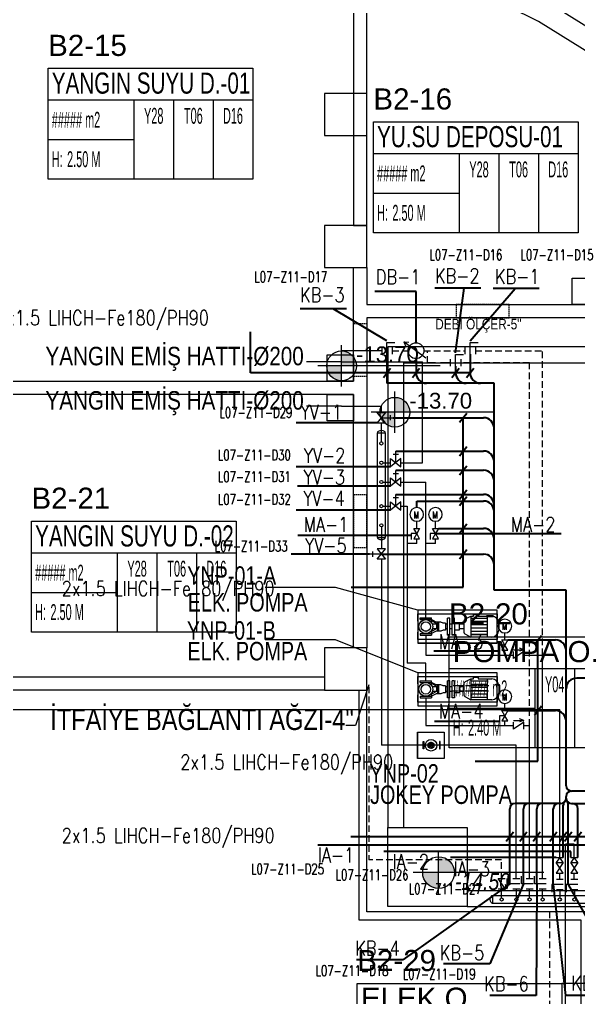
# Model space of a CAD drawing. Header units: metres. Extents: x -19121 to 152404, y -12107 to 46241.
# Drawn here: x 9963 to 11021, y 2618 to 4470 of the extents above; entities that cross this region are included whole.
import ezdxf
from ezdxf.enums import TextEntityAlignment as Align

# ---------------------------------------------------------------- set-up
doc = ezdxf.new("R2010")
doc.units = ezdxf.units.M
doc.header["$LTSCALE"] = 50
doc.header["$MEASUREMENT"] = 0
doc.linetypes.add('HIDDEN', pattern=[0.375, 0.25, -0.125])
doc.layers.get('0').update_dxf_attribs({"color": 9, "lineweight": 9})
for name, color, linetype, lineweight in [('00', 9, 'Continuous', 9), ('01', 9, 'Continuous', 9), ('06D', 9, 'Continuous', 9), ('21', 9, 'Continuous', 9), ('21_mahal200', 9, 'Continuous', 9), ('E-DEDEKTÖR NUMARALARI', 20, 'Continuous', 30), ('E-MODÜL HATTI', 6, 'Continuous', 30), ('E-YAZI', 7, 'Continuous', 30), ('H-CIHAZ', 132, 'Continuous', 15), ('ST-CIHAZ', 9, 'Continuous', 9), ('T-CIHAZ', 9, 'Continuous', 9), ('Y-CIHAZ', 202, 'Continuous', 9), ('Y-CIHAZ-NO', 241, 'Continuous', 9), ('Y-DRENAJ', 251, 'HIDDEN', 9), ('Y-SPRINKLER-BORU', 251, 'Continuous', 15), ('Y-SPRINKLER-TEXT', 173, 'Continuous', 15), ('Y-TEXT', 251, 'Continuous', 15), ('Y-VANA', 3, 'Continuous', 15), ('Y-YANGINDOLABI-BORU', 251, 'HIDDEN', 15)]:
    doc.layers.add(name, color=color, linetype=linetype, lineweight=lineweight)
doc.styles.add('Arial', font='arial.ttf', dxfattribs={"height": 2.5})
doc.styles.add('CENTURY', font='GOTHIC.TTF', dxfattribs={"width": 0.8})
doc.styles.add('E-YAZI', font='txttw.shx', dxfattribs={"height": 200})
doc.styles.add('MuuM_TEXT-ITALIC', font='ARIALNI.TTF')
doc.styles.add('MuuM_TEXT-STANDART', font='ARIALN.TTF')
doc.styles.add('ROMANS', font='romans__.ttf', dxfattribs={"width": 0.7})
doc.styles.add('Y200-ARIAL', font='arial.ttf', dxfattribs={"width": 0.8})
doc.dimstyles.new('MuuM_DIM200', dxfattribs={"dimscale": 20, "dimtxt": 2, "dimasz": 1, "dimexe": 1, "dimexo": 1, "dimgap": 1, "dimtad": 1, "dimdec": 1, "dimrnd": 0.5, "dimdsep": 46, "dimtxsty": 'MuuM_TEXT-STANDART', "dimblk": 'ARCHTICK', "dimcen": 0, "dimdle": 0.15, "dimclrd": 256, "dimclre": 256, "dimclrt": 256, "dimadec": 0, "dimazin": 0, "dimtfac": 5, "dimtdec": 1, "dimtix": 1, "dimtmove": 2, "dimatfit": 3, "dimldrblk": 'DOT', "dimfxl": 3, "dimfxlon": 1, "dimtolj": 1, "dimlwd": -1, "dimlwe": -1, "dimarcsym": 0})
pattern_1 = [(225, (108840.6195, 30982.1036), (1.76776695, -1.76776695), []), (315, (108840.6195, 30982.1036), (1.76776695, 1.76776695), [])]

# ---------------------------------------------------------------- blocks, each defined once
blk = doc.blocks.new('A$C3F260DA2')
for p, q in [((0, -6.7), (150, -6.7)), ((0, -15.9), (0, -6.7)), ((0, -6.7), (150, -6.7)), ((0, -15.9), (0, -6.7)), ((10.2, -11.1), (49.9, -11.1)), ((10.2, -11.1), (49.9, -11.1)), ((59.9, -16.5), (49.9, -11.1)), ((59.9, -16.5), (49.9, -11.1)), ((80.8, -15.1), (85.2, -15.1)), ((80.8, -24.4), (80.8, -15.1)), ((80.8, -15.1), (85.2, -15.1)), ((80.8, -24.4), (80.8, -15.1)), ((85.2, -15.1), (85.2, -46.9)), ((85.2, -15.1), (85.2, -46.9)), ((89.6, -15.1), (89.6, -46.9)), ((89.6, -15.1), (94, -15.1)), ((89.6, -15.1), (89.6, -46.9)), ((89.6, -15.1), (94, -15.1)), ((94, -15.1), (94, -46.9)), ((94, -15.1), (94, -46.9)), ((115.2, -22.5), (124.3, -17.8)), ((115.2, -22.5), (124.3, -17.8)), ((145.5, -14.7), (124.3, -14.7)), ((124.3, -17.8), (124.3, -14.7)), ((145.5, -14.7), (124.3, -14.7)), ((124.3, -17.8), (124.3, -14.7)), ((124.3, -17.8), (124.3, -23.1)), ((124.3, -17.8), (124.3, -23.1)), ((145.5, -17.8), (124.3, -17.8)), ((145.5, -17.8), (124.3, -17.8)), ((145.5, -17.8), (145.5, -14.7)), ((145.5, -17.8), (145.5, -14.7)), ((150, -6.7), (150, -20.4)), ((-3, -37.6), (-3, -24.4)), ((-3, -37.6), (-3, -24.4)), ((63.1, -40.1), (63.1, -21.9)), ((63.1, -40.1), (63.1, -21.9)), ((63.1, -26.6), (72, -26.6)), ((63.1, -26.6), (72, -26.6)), ((63.1, -35.4), (72, -35.4)), ((63.1, -35.4), (72, -35.4)), ((72, -37.6), (72, -24.4)), ((72, -24.4), (80.8, -24.4)), ((72, -37.6), (72, -24.4)), ((72, -24.4), (80.8, -24.4)), ((80.8, -37.6), (80.8, -24.4)), ((80.8, -37.6), (80.8, -24.4)), ((85.2, -26.6), (89.6, -26.6)), ((85.2, -26.6), (89.6, -26.6)), ((85.2, -35.4), (89.6, -35.4)), ((85.2, -35.4), (89.6, -35.4)), ((94, -26.6), (97.6, -26.6)), ((94, -26.6), (97.6, -26.6)), ((94, -35.4), (97.6, -35.4)), ((94, -35.4), (97.6, -35.4)), ((97.6, -24.4), (102.1, -24.4)), ((97.6, -37.6), (97.6, -24.4)), ((97.6, -24.4), (102.1, -24.4)), ((97.6, -37.6), (97.6, -24.4)), ((102.1, -24.4), (106.5, -22.5)), ((102.1, -24.4), (106.5, -22.5)), ((106.5, -22.5), (115.2, -22.5)), ((106.5, -22.5), (115.2, -22.5)), ((110.7, -39.5), (110.7, -22.5)), ((110.7, -39.5), (110.7, -22.5)), ((112.7, -39.5), (112.7, -22.5)), ((112.7, -39.5), (112.7, -22.5)), ((114.7, -26.9), (124.3, -22)), ((114.7, -26.9), (124.3, -22)), ((114.7, -37.2), (114.7, -26.9)), ((114.7, -26.9), (122.3, -26.9)), ((114.7, -37.2), (114.7, -26.9)), ((114.7, -26.9), (122.3, -26.9)), ((114.7, -35.8), (122.3, -35.8)), ((114.7, -35.8), (122.3, -35.8)), ((0, -55.3), (0, -46.1)), ((0, -55.3), (0, -46.1)), ((150, -55.3), (0, -55.3)), ((150, -55.3), (0, -55.3)), ((35.9, -50.9), (10.2, -50.9)), ((35.9, -50.9), (10.2, -50.9)), ((19, -46.6), (49.9, -46.6)), ((35.9, -53.7), (35.9, -50.9)), ((35.9, -53.7), (35.9, -50.9)), ((44.7, -53.7), (35.9, -53.7)), ((44.7, -53.7), (35.9, -53.7)), ((49.9, -50.9), (44.7, -50.9)), ((44.7, -50.9), (44.7, -53.7)), ((49.9, -50.9), (44.7, -50.9)), ((44.7, -50.9), (44.7, -53.7)), ((59.9, -45.5), (49.9, -50.9)), ((59.9, -45.5), (49.9, -50.9)), ((72, -37.6), (80.8, -37.6)), ((72, -37.6), (80.8, -37.6)), ((80.8, -37.6), (80.8, -46.9)), ((80.8, -37.6), (80.8, -46.9)), ((80.8, -46.9), (85.2, -46.9)), ((80.8, -46.9), (85.2, -46.9)), ((89.6, -46.9), (94, -46.9)), ((89.6, -46.9), (94, -46.9)), ((97.6, -37.6), (102.1, -37.6)), ((97.6, -37.6), (102.1, -37.6)), ((102.1, -37.6), (106.5, -39.5)), ((102.1, -37.6), (106.5, -39.5)), ((106.5, -39.5), (115.2, -39.5)), ((106.5, -39.5), (115.2, -39.5)), ((114.7, -37.2), (124.3, -42.2)), ((114.7, -37.2), (124.3, -42.2)), ((115.2, -39.5), (124.3, -44.2)), ((115.2, -39.5), (124.3, -44.2)), ((124.3, -38.9), (124.3, -44.2)), ((124.3, -38.9), (124.3, -44.2)), ((145.5, -44.2), (124.3, -44.2)), ((124.3, -44.2), (124.3, -47.3)), ((145.5, -44.2), (124.3, -44.2)), ((124.3, -44.2), (124.3, -47.3)), ((145.5, -47.3), (124.3, -47.3)), ((145.5, -47.3), (124.3, -47.3)), ((145.5, -44.2), (145.5, -47.3)), ((145.5, -44.2), (145.5, -47.3)), ((150, -41.6), (150, -55.3)), ((150, -41.6), (150, -55.3))]:
    blk.add_line(p, q)
at = {"color": 253}
for p, q in [((19, -50.9), (19, -11.1)), ((19, -50.9), (19, -11.1)), ((19, -15.7), (49.9, -15.7)), ((19, -15.7), (49.9, -15.7)), ((49.9, -50.9), (49.9, -11.1)), ((49.9, -50.9), (49.9, -11.1)), ((19, -21.9), (49.9, -21.9)), ((19, -21.9), (49.9, -21.9)), ((19, -28.1), (49.9, -28.1)), ((19, -28.1), (49.9, -28.1)), ((19, -34.3), (49.9, -34.3)), ((19, -34.3), (49.9, -34.3)), ((19, -40.4), (49.9, -40.4)), ((19, -40.4), (49.9, -40.4)), ((19, -46.6), (49.9, -46.6))]:
    blk.add_line(p, q, dxfattribs=at)
blk.add_lwpolyline([(0, -62), (150, -62), (150, 0), (0, 0)], close=True)
for radius in [13.2, 13.2, 8.97, 8.97]:
    blk.add_circle((134.9, -31), radius)
for centre, radius, start, end in [((10.2, -24.4), 13.2, 90, 180), ((10.2, -24.4), 13.2, 90, 180), ((57, -21.9), 6.18, 0, 61.9275), ((57, -21.9), 6.18, 0, 61.9275), ((10.2, -37.6), 13.2, 180, 270), ((10.2, -37.6), 13.2, 180, 270), ((57, -40.1), 6.18, 298.0725, 0), ((57, -40.1), 6.18, 298.0725, 0)]:
    blk.add_arc(centre, radius, start, end)
blk = doc.blocks.new('A$C0B325108')
for p, q in [((-17.5, 23.3), (-17.5, 0)), ((17.5, 23.3), (17.5, 0))]:
    blk.add_line(p, q)
blk.add_lwpolyline([(0, 0), (0, 39), (26.3, 39)])
blk = doc.blocks.new('A$C534F1FFE')
at = {"linetype": 'Continuous'}
for p, q in [((11.7, 35), (-11.7, 35)), ((-11.7, 17.5), (0, 35)), ((0, 35), (11.7, 17.5)), ((11.7, 17.5), (-11.7, 17.5))]:
    blk.add_line(p, q, dxfattribs=at)
blk.add_lwpolyline([(-11.7, 17.5), (11.7, -17.5), (-11.7, -17.5), (11.7, 17.5)], close=True, dxfattribs=at)
blk = doc.blocks.new('A$C7E5C2832')
for p, q in [((0, 0.33), (0, 0.486)), ((-0.065, 0.33), (0, 0.218)), ((0.065, 0.33), (-0.065, 0.33)), ((-0.065, 0.105), (0, 0.218)), ((0, 0.218), (0.065, 0.33)), ((0, 0.218), (0.065, 0.105)), ((0, 0.218), (0.119, 0.218)), ((0.119, 0.218), (0.119, 0.088)), ((0.065, 0.105), (-0.065, 0.105)), ((0, 0), (0, 0.105))]:
    blk.add_line(p, q)
blk.add_circle((0, 0.636), 0.15)
at = {"style": 'ROMANS', "text_generation_flag": 4, "width": 0.7}
blk.add_text('M', height=0.153, rotation=180, dxfattribs=at).set_placement((0.065, 0.551))
blk = doc.blocks.new('A$C6A667673')
for p, q in [((0, 0), (0, 28.4)), ((6.3, 21.1), (-6.3, 21.1))]:
    blk.add_line(p, q)
blk.add_lwpolyline([(12.5, 10), (-12.5, -10), (-12.5, 10), (12.5, -10)], close=True)
blk = doc.blocks.new('A$C26A76201')
at = {"layer": 'Y-VANA'}
blk.add_blockref('A$C6A667673', (0, -14.2), dxfattribs=at)
blk = doc.blocks.new('A$C09612243')
at = {"xscale": 0.8000000000001818, "yscale": 0.8000000000001818, "zscale": 0.8000000000001818}
blk.add_blockref('A$C26A76201', (10, 11.4), dxfattribs=at)
blk = doc.blocks.new('A$C3DDA2012')
at = {"xscale": 2.400000000001455, "yscale": 2.400000000001455, "zscale": 2.400000000001455}
blk.add_blockref('A$C09612243', (0, 19.3), dxfattribs=at)
blk = doc.blocks.new('p-kolon_80x80')
blk.add_lwpolyline([(-40, -40), (40, -40), (40, 40), (-40, 40)], close=True)
blk = doc.blocks.new('2.bod.sitatik')
at = {"layer": '01'}
for points in [[(11560, -6190), (11560, -4550.5), (11421.2, -4460.1), (10945.1, -4163.6), (9032, -3217.5)], [(9049.1, -3181.3), (10964.6, -4128.6), (11442.7, -4426.4), (12040, -4818.5), (12040, -5350), (12000, -5350), (12000, -4840.2), (11600, -4576.5), (11600, -5405), (11960, -5405), (11960, -5430), (11600, -5430), (11600, -6150), (12299.7, -6150), (12000, -5552.7), (12000, -5430), (12040, -5430), (12040, -5543.4), (12364.1, -6190), (12364.1, -6190), (12425, -6313.4), (12425, -8630)]]:
    blk.add_lwpolyline(points, dxfattribs=at)
for points in [[(10595, -4550), (10620, -4550), (10620, -4002.8), (10595, -3990.5)], [(10595, -4845), (10595, -4630), (10620, -4630), (10620, -4700), (11058.6, -4700), (11058.6, -4234.3), (11083.6, -4249.9), (11083.6, -4700), (11560, -4700), (11560, -4725), (10620, -4725), (10620, -5350), (10595, -5350), (10595, -4870), (9880, -4870), (9880, -5350), (9840, -5350), (9840, -4630), (9880, -4630), (9880, -4845)], [(10540, -5430), (9920, -5430), (9920, -5405), (10540, -5405)]]:
    blk.add_lwpolyline(points, close=True, dxfattribs=at)
for p in [(10580, -4340), (10580, -4590), (10580, -5390)]:
    blk.add_blockref('p-kolon_80x80', p, dxfattribs=at)
blk = doc.blocks.new('0_elevationtarget-p-bk')
h = blk.add_hatch(color=250)
h.paths.add_polyline_path([(1.88, 0, 0.414214), (0, 1.88), (0, 0)])
h.paths.add_polyline_path([(0, 0), (-1.88, 0, 0.414214), (0, -1.88)])
blk.add_line((0, -2.62), (0, 2.62))
blk.add_lwpolyline([(12.45, 0), (-3, 0)])
blk.add_circle((0, 0), 1.88)
at = {"style": 'Arial'}
blk.add_attdef('BITMISKOT', text='', height=2, dxfattribs=at).set_placement((4.5, 0), align=Align.BOTTOM_LEFT)
at = {"style": 'MuuM_TEXT-ITALIC'}
blk.add_attdef('FINISHINGFLOORLEVEL', text='', height=2, dxfattribs=at).set_placement((4.5, -0.59), align=Align.TOP_LEFT)
blk = doc.blocks.new('_ArchTick')
at = {"color": 0, "linetype": 'ByBlock', "const_width": 0.15}
blk.add_lwpolyline([(-0.5, -0.5), (0.5, 0.5)], dxfattribs=at)
blk = doc.blocks.new('_Dot')
at = {"color": 0, "linetype": 'ByBlock', "lineweight": -2}
blk.add_line((-0.5, 0), (-1, 0), dxfattribs=at)
at = {"color": 0, "linetype": 'ByBlock', "const_width": 0.5}
blk.add_lwpolyline([(-0.25, 0, 1), (0.25, 0, 1)], format="xyb", close=True, dxfattribs=at)
blk = doc.blocks.new('0_roomno2')
blk.add_lwpolyline([(19.375, -10.5), (0, -10.5), (0, 0), (19.375, 0)], close=True)
for points in [[(0, -3), (19.375, -3)], [(8.125, -3), (8.125, -10.5)], [(11.875, -3), (11.875, -10.5)], [(15.625, -3), (15.625, -10.5)], [(0, -6.75), (8.125, -6.75)]]:
    blk.add_lwpolyline(points)
at = {"style": 'MuuM_TEXT-STANDART', "width": 0.6}
blk.add_text('H:', height=1.5, dxfattribs=at).set_placement((0.35, -8.608), align=Align.MIDDLE_LEFT)
at = {"style": 'Arial'}
blk.add_attdef('ODANO', (0, 1.17), '', height=2, dxfattribs=at)
blk.add_attdef('MEKANADI', text='', height=2, dxfattribs=at).set_placement((0.35, -3), align=Align.BOTTOM_LEFT)
at = {"style": 'MuuM_TEXT-STANDART', "width": 0.6}
for tag, p in [('M2', (0.35, -4.875)), ('TEMIZTAVANYUKSEKLIGI', (1.8, -8.608))]:
    blk.add_attdef(tag, text='', height=1.5, dxfattribs=at).set_placement(p, align=Align.MIDDLE_LEFT)
for tag, p in [('YER01', (10, -4.5)), ('TAVAN01', (13.75, -4.5)), ('DUVAR01', (17.5, -4.5)), ('YER02', (10, -6.75)), ('TAVAN02', (13.75, -6.75)), ('DUVAR02', (17.5, -6.75)), ('YER03', (10, -9)), ('TAVAN03', (13.75, -9)), ('DUVAR03', (17.5, -9))]:
    blk.add_attdef(tag, text='', height=1.5, dxfattribs=at).set_placement(p, align=Align.MIDDLE_CENTER)
blk = doc.blocks.new('2.bod.Mimari')
at = {"layer": '00'}
for points in [[(10605, -5430), (10605, -5865), (11025, -5865), (11025, -6610), (11055, -6610), (11055, -6595), (11040, -6595), (11040, -5865)], [(11040, -5850), (11040, -5850), (11025, -5850), (11025, -5850), (10620, -5850), (10620, -5430)]]:
    blk.add_lwpolyline(points, dxfattribs=at)
at = {"layer": '06D'}
for points in [[(11008.64, -4650), (11058.64, -4650), (11058.64, -4700), (11008.64, -4700)], [(10545, -4795), (10595, -4795), (10595, -4845), (10545, -4845)], [(10545, -4870), (10595, -4870), (10595, -4920), (10545, -4920)], [(10810, -5840), (10660, -5840), (10660, -5690), (10810, -5690)]]:
    blk.add_lwpolyline(points, close=True, dxfattribs=at)
at = {"layer": '06D', "linetype": 'HIDDEN', "ltscale": 0.2}
for points in [[(10789.32, -4725), (10889.32, -4725), (10889.32, -4700), (10789.32, -4700)], [(10620, -5160), (10620, -5060), (10595, -5060), (10595, -5160)]]:
    blk.add_lwpolyline(points, close=True, dxfattribs=at)
for points in [[(10595, -4735.51), (10620, -4735.51)], [(10595, -4835.51), (10620, -4835.51)]]:
    blk.add_lwpolyline(points, dxfattribs=at)
at = {"layer": '06D'}
for points in [[(10810, -5840), (11520, -5840), (11520, -4780), (10660, -4780), (10660, -5690)], [(10690, -5690), (10690, -4810), (11490, -4810), (11490, -5810), (10810, -5810)]]:
    blk.add_lwpolyline(points, dxfattribs=at)
at = {"layer": '21'}
ref = blk.add_blockref('0_elevationtarget-p-bk', (10572.21, -4815.98), dxfattribs=dict(at, xscale=15, yscale=15, zscale=15))
ref.add_attrib('BITMISKOT', '-13.70', dxfattribs={"layer": '0', "height": 30, "style": 'Arial'}).set_placement((10599.52, -4818.16), align=Align.BOTTOM_LEFT)
ref = blk.add_blockref('0_elevationtarget-p-bk', (10673.12, -4903.8), dxfattribs=dict(at, xscale=15, yscale=15, zscale=15))
ref.add_attrib('BITMISKOT', '-13.70', dxfattribs={"layer": '0', "height": 30, "style": 'Arial'}).set_placement((10700.44, -4905.99), align=Align.BOTTOM_LEFT)
ref = blk.add_blockref('0_elevationtarget-p-bk', (10755.79, -5775.55), dxfattribs=dict(at, xscale=16, yscale=16, zscale=16))
ref.add_attrib('FINISHINGFLOORLEVEL', '-14.50', dxfattribs={"layer": '0', "height": 32, "style": 'MuuM_TEXT-ITALIC'}).set_placement((10787, -5776.37), align=Align.TOP_LEFT)
at = {"layer": '21_mahal200'}
ref = blk.add_blockref('0_roomno2', (10016.54, -4252.45), dxfattribs=dict(at, xscale=20, yscale=20, zscale=20))
ref.add_attrib('ODANO', 'B2-15', (10016.54, -4229.05), dxfattribs={"layer": '0', "height": 40, "style": 'Arial'})
ref.add_attrib('MEKANADI', 'YANGIN SUYU D.-01', dxfattribs={"layer": '0', "height": 40, "style": 'Arial', "width": 0.7}).set_placement((10023.54, -4312.45), align=Align.BOTTOM_LEFT)
ref.add_attrib('M2', '##### m2', dxfattribs={"layer": '0', "height": 30, "style": 'MuuM_TEXT-STANDART', "width": 0.6}).set_placement((10023.54, -4349.95), align=Align.MIDDLE_LEFT)
ref.add_attrib('TEMIZTAVANYUKSEKLIGI', '2.50 M', dxfattribs={"layer": '0', "height": 30, "style": 'MuuM_TEXT-STANDART', "width": 0.6}).set_placement((10052.54, -4424.61), align=Align.MIDDLE_LEFT)
ref.add_attrib('YER01', 'Y28', dxfattribs={"layer": '0', "height": 30, "style": 'MuuM_TEXT-STANDART', "width": 0.6}).set_placement((10216.54, -4342.45), align=Align.MIDDLE_CENTER)
ref.add_attrib('TAVAN01', 'T06', dxfattribs={"layer": '0', "height": 30, "style": 'MuuM_TEXT-STANDART', "width": 0.6}).set_placement((10291.54, -4342.45), align=Align.MIDDLE_CENTER)
ref.add_attrib('DUVAR01', 'D16', dxfattribs={"layer": '0', "height": 30, "style": 'MuuM_TEXT-STANDART', "width": 0.6}).set_placement((10366.54, -4342.45), align=Align.MIDDLE_CENTER)
ref = blk.add_blockref('0_roomno2', (10632.38, -4353.92), dxfattribs=dict(at, xscale=20, yscale=20, zscale=20))
ref.add_attrib('ODANO', 'B2-16', (10632.38, -4330.52), dxfattribs={"layer": '0', "height": 40, "style": 'Arial'})
ref.add_attrib('MEKANADI', 'YU.SU DEPOSU-01', dxfattribs={"layer": '0', "height": 40, "style": 'Arial', "width": 0.7}).set_placement((10639.38, -4413.92), align=Align.BOTTOM_LEFT)
ref.add_attrib('M2', '##### m2', dxfattribs={"layer": '0', "height": 30, "style": 'MuuM_TEXT-STANDART', "width": 0.6}).set_placement((10639.38, -4451.42), align=Align.MIDDLE_LEFT)
ref.add_attrib('TEMIZTAVANYUKSEKLIGI', '2.50 M', dxfattribs={"layer": '0', "height": 30, "style": 'MuuM_TEXT-STANDART', "width": 0.6}).set_placement((10668.38, -4526.08), align=Align.MIDDLE_LEFT)
ref.add_attrib('YER01', 'Y28', dxfattribs={"layer": '0', "height": 30, "style": 'MuuM_TEXT-STANDART', "width": 0.6}).set_placement((10832.38, -4443.92), align=Align.MIDDLE_CENTER)
ref.add_attrib('TAVAN01', 'T06', dxfattribs={"layer": '0', "height": 30, "style": 'MuuM_TEXT-STANDART', "width": 0.6}).set_placement((10907.38, -4443.92), align=Align.MIDDLE_CENTER)
ref.add_attrib('DUVAR01', 'D16', dxfattribs={"layer": '0', "height": 30, "style": 'MuuM_TEXT-STANDART', "width": 0.6}).set_placement((10982.38, -4443.92), align=Align.MIDDLE_CENTER)
ref = blk.add_blockref('0_roomno2', (9985.02, -5110.02), dxfattribs=dict(at, xscale=20, yscale=20, zscale=20))
ref.add_attrib('ODANO', 'B2-21', (9985.02, -5086.62), dxfattribs={"layer": '0', "height": 40, "style": 'Arial'})
ref.add_attrib('MEKANADI', 'YANGIN SUYU D.-02', dxfattribs={"layer": '0', "height": 40, "style": 'Arial', "width": 0.7}).set_placement((9992.02, -5170.02), align=Align.BOTTOM_LEFT)
ref.add_attrib('M2', '##### m2', dxfattribs={"layer": '0', "height": 30, "style": 'MuuM_TEXT-STANDART', "width": 0.6}).set_placement((9992.02, -5207.52), align=Align.MIDDLE_LEFT)
ref.add_attrib('TEMIZTAVANYUKSEKLIGI', '2.50 M', dxfattribs={"layer": '0', "height": 30, "style": 'MuuM_TEXT-STANDART', "width": 0.6}).set_placement((10021.02, -5282.18), align=Align.MIDDLE_LEFT)
ref.add_attrib('YER01', 'Y28', dxfattribs={"layer": '0', "height": 30, "style": 'MuuM_TEXT-STANDART', "width": 0.6}).set_placement((10185.02, -5200.02), align=Align.MIDDLE_CENTER)
ref.add_attrib('TAVAN01', 'T06', dxfattribs={"layer": '0', "height": 30, "style": 'MuuM_TEXT-STANDART', "width": 0.6}).set_placement((10260.02, -5200.02), align=Align.MIDDLE_CENTER)
ref.add_attrib('DUVAR01', 'D16', dxfattribs={"layer": '0', "height": 30, "style": 'MuuM_TEXT-STANDART', "width": 0.6}).set_placement((10335.02, -5200.02), align=Align.MIDDLE_CENTER)
ref = blk.add_blockref('0_roomno2', (10775.64, -5329.06), dxfattribs=dict(at, xscale=20, yscale=20, zscale=20))
ref.add_attrib('ODANO', 'B2-20', (10775.64, -5305.66), dxfattribs={"layer": '0', "height": 40, "style": 'Arial'})
ref.add_attrib('MEKANADI', 'POMPA O.', dxfattribs={"layer": '0', "height": 40, "style": 'Arial'}).set_placement((10782.64, -5389.06), align=Align.BOTTOM_LEFT)
ref.add_attrib('M2', '###### m2', dxfattribs={"layer": '0', "height": 30, "style": 'MuuM_TEXT-STANDART', "width": 0.6}).set_placement((10782.64, -5426.56), align=Align.MIDDLE_LEFT)
ref.add_attrib('TEMIZTAVANYUKSEKLIGI', '2.40 M', dxfattribs={"layer": '0', "height": 30, "style": 'MuuM_TEXT-STANDART', "width": 0.6}).set_placement((10811.64, -5501.22), align=Align.MIDDLE_LEFT)
ref.add_attrib('YER01', 'Y04', dxfattribs={"layer": '0', "height": 30, "style": 'MuuM_TEXT-STANDART', "width": 0.6}).set_placement((10975.64, -5419.06), align=Align.MIDDLE_CENTER)
ref.add_attrib('TAVAN01', 'T09', dxfattribs={"layer": '0', "height": 30, "style": 'MuuM_TEXT-STANDART', "width": 0.6}).set_placement((11050.64, -5419.06), align=Align.MIDDLE_CENTER)
ref.add_attrib('DUVAR01', 'D01', dxfattribs={"layer": '0', "height": 30, "style": 'MuuM_TEXT-STANDART', "width": 0.6}).set_placement((11125.64, -5419.06), align=Align.MIDDLE_CENTER)
ref.add_attrib('DUVAR02', 'D07', dxfattribs={"layer": '0', "height": 30, "style": 'MuuM_TEXT-STANDART', "width": 0.6}).set_placement((11125.64, -5464.06), align=Align.MIDDLE_CENTER)
ref = blk.add_blockref('0_roomno2', (10601.84, -5985.45), dxfattribs=dict(at, xscale=20, yscale=20, zscale=20))
ref.add_attrib('ODANO', 'B2-29', (10601.84, -5962.05), dxfattribs={"layer": '0', "height": 40, "style": 'Arial'})
ref.add_attrib('MEKANADI', 'ELEK.O.', dxfattribs={"layer": '0', "height": 40, "style": 'Arial'}).set_placement((10608.84, -6045.45), align=Align.BOTTOM_LEFT)
ref.add_attrib('M2', '##### m2', dxfattribs={"layer": '0', "height": 30, "style": 'MuuM_TEXT-STANDART', "width": 0.6}).set_placement((10608.84, -6082.95), align=Align.MIDDLE_LEFT)
ref.add_attrib('TEMIZTAVANYUKSEKLIGI', '2.40 M', dxfattribs={"layer": '0', "height": 30, "style": 'MuuM_TEXT-STANDART', "width": 0.6}).set_placement((10637.84, -6157.61), align=Align.MIDDLE_LEFT)
ref.add_attrib('YER01', 'Y04', dxfattribs={"layer": '0', "height": 30, "style": 'MuuM_TEXT-STANDART', "width": 0.6}).set_placement((10801.84, -6075.45), align=Align.MIDDLE_CENTER)
ref.add_attrib('TAVAN01', 'T09', dxfattribs={"layer": '0', "height": 30, "style": 'MuuM_TEXT-STANDART', "width": 0.6}).set_placement((10876.84, -6075.45), align=Align.MIDDLE_CENTER)
ref.add_attrib('DUVAR01', 'D07', dxfattribs={"layer": '0', "height": 30, "style": 'MuuM_TEXT-STANDART', "width": 0.6}).set_placement((10951.84, -6075.45), align=Align.MIDDLE_CENTER)
blk.add_leader([(11402.12, -5985.45), (10989.34, -5985.45)], dimstyle='MuuM_DIM200', override={"dimasz": 1, "dimfxl": 10}, dxfattribs=at)

msp = doc.modelspace()

# ---------------------------------------------------------------- hatches: boundary and pattern name
at = {"layer": 'H-CIHAZ'}
h = msp.add_hatch(dxfattribs=at)
h.set_pattern_fill('ANSI37', color=256, scale=20, angle=180, style=0)
h.set_pattern_definition(pattern_1)
h.paths.add_polyline_path([(10741.6, 3089.6, -1), (10741.6, 3101.4, -1)])
at = {"layer": 'ST-CIHAZ'}
h = msp.add_hatch(dxfattribs=at)
h.set_pattern_fill('ANSI37', color=256, scale=20, angle=180, style=0)
h.set_pattern_definition(pattern_1)
h.paths.add_polyline_path([(10741.6, 3089.6, -1), (10741.6, 3101.4, -1)])
at = {"layer": 'T-CIHAZ'}
h = msp.add_hatch(dxfattribs=at)
h.set_pattern_fill('ANSI37', color=256, scale=20, angle=180, style=0)
h.set_pattern_definition(pattern_1)
h.paths.add_polyline_path([(10741.6, 3089.6, -1), (10741.6, 3101.4, -1)])
at = {"layer": 'Y-CIHAZ'}
h = msp.add_hatch(dxfattribs=at)
h.set_pattern_fill('ANSI37', color=256, scale=20, angle=180, style=0)
h.set_pattern_definition(pattern_1)
h.paths.add_polyline_path([(10741.6, 3089.6, -1), (10741.6, 3101.4, -1)])

# ---------------------------------------------------------------- linework, layer by layer
at = {"layer": '06D', "linetype": 'HIDDEN', "ltscale": 0.2}
for points in [[(10789.3, 3905), (10889.3, 3905), (10889.3, 3930), (10789.3, 3930)], [(10620, 3470), (10620, 3570), (10595, 3570), (10595, 3470)], [(10620, 3470), (10620, 3570), (10595, 3570), (10595, 3470)]]:
    msp.add_lwpolyline(points, close=True, dxfattribs=at)
at = {"layer": '06D'}
for points in [[(10545, 3835), (10595, 3835), (10595, 3785), (10545, 3785)], [(10545, 3760), (10595, 3760), (10595, 3710), (10545, 3710)]]:
    msp.add_lwpolyline(points, close=True, dxfattribs=at)
at = {"layer": '06D', "linetype": 'HIDDEN', "ltscale": 0.2}
msp.add_lwpolyline([(10595, 3794.5), (10620, 3794.5)], dxfattribs=at)
msp.add_lwpolyline([(10595, 3794.5), (10620, 3794.5)], dxfattribs=at)
at = {"layer": 'E-MODÜL HATTI', "ltscale": 50}
for p, q in [((10658.1, 3836), (10658.1, 3781)), ((10815.5, 3835.9), (10815.5, 3801)), ((10713.1, 3827.6), (10713.1, 3801)), ((10788, 3813.3), (10788, 3801)), ((10861, 3781), (10658.1, 3781)), ((10861, 3389.1), (10861, 3781)), ((10669.7, 3715.9), (10841, 3715.9)), ((10674.7, 3652.7), (10841, 3652.7)), ((10674.7, 3616.2), (10841, 3616.2)), ((10674.7, 3570.7), (10841, 3570.7)), ((10714.4, 3545.6), (10714.4, 3558.1)), ((10714.4, 3558.1), (10841, 3558.1)), ((10755.5, 3506.2), (10841, 3506.2)), ((10647.5, 3457.5), (10841, 3457.5)), ((10997.3, 3389.1), (10861, 3389.1)), ((10997.3, 3018.8), (10997.3, 3389.1)), ((10887.1, 3294.9), (10977.3, 3294.9)), ((11171.3, 3222.6), (11017.3, 3222.6)), ((10887.1, 3161.2), (10977.3, 3161.2)), ((11334.5, 3008.8), (11007.3, 3008.8)), ((10987.3, 2985.4), (10900.6, 2985.4)), ((10991.9, 2883.3), (10991.9, 2981.8)), ((10997.3, 2995.4), (10997.3, 2998.8)), ((11001.2, 2831.9), (11001.2, 2983.5)), ((11007.3, 2985.4), (11067.9, 2985.4)), ((10890.6, 2833.2), (10890.6, 2975.4)), ((10916.4, 2833.2), (10916.4, 2975.4)), ((10941.6, 2833.2), (10941.6, 2975.4)), ((10973, 2831.9), (10973, 2975.4)), ((11019.5, 2883.3), (11019.5, 2975.4))]:
    msp.add_line(p, q, dxfattribs=at)
for centre, radius, start, end in [((10733.1, 3801), 20, 180, 270), ((10808, 3801), 20, 180, 270), ((10835.5, 3801), 20, 180, 270), ((10841, 3695.9), 20, 0, 90), ((10841, 3632.7), 20, 0, 90), ((10841, 3596.2), 20, 0, 90), ((10841, 3550.7), 20, 0, 90), ((10841, 3538.1, 0), 20, 0, 90), ((10841, 3486.2, 0), 20, 0, 90), ((10841, 3437.5), 20, 0, 90), ((10977.3, 3274.9, 0), 20, 0, 90), ((11017.3, 3202.6), 20, 90, 180), ((10977.3, 3141.2, 0), 20, 0, 90), ((11007.3, 3018.8), 10, 180, 270), ((11007.3, 2998.8), 10, 90, 180), ((11007.3, 2995.4), 10, 180, 180), ((10900.6, 2975.4), 10, 90, 180), ((10926.4, 2975.4), 10, 90, 180), ((10951.6, 2975.4), 10, 90, 180), ((10983, 2975.4), 10, 90, 180), ((10987.3, 2995.4), 10, 270, 0), ((11001.9, 2981.8), 10, 137.2456, 180), ((10987.3, 2995.4), 10, 317.2456, 0), ((11007.3, 2995.4), 10, 180, 270), ((10991.2, 2983.5), 10, 0, 36.5787), ((11009.5, 2975.4), 10, 0, 90)]:
    msp.add_arc(centre, radius, start, end, dxfattribs=at)
at = {"layer": 'E-YAZI', "color": 0, "ltscale": 50}
for p, q in [((10713.1, 3954.7), (10635, 3954.7)), ((10713.1, 3857.7), (10713.1, 3954.7)), ((10836, 3961.2), (10748.5, 3961.2)), ((10788, 3838.6), (10804, 3961.2)), ((10815.5, 3861.2), (10901, 3960.7)), ((10946.5, 3960.7), (10859, 3960.7)), ((10581.5, 3922.2), (10494, 3922.2)), ((10658.1, 3861.2), (10556, 3922.2)), ((10639.7, 3706.2), (10486, 3706.2)), ((10665, 3622.7), (10486.5, 3622.7)), ((10665, 3586.1), (10488.5, 3586.1)), ((10665, 3540.6), (10486.5, 3540.6)), ((10489.5, 3493.7), (10704.1, 3493.7)), ((10749.9, 3496.5), (10988, 3496.5)), ((10625.3, 3457.5), (10477, 3457.5)), ((10871.2, 3273.9), (10747, 3273.9)), ((10871.2, 3140.3), (10748, 3140.3)), ((11037.2, 2906.2), (10527.1, 2906.2)), ((11006.1, 2894.2), (10652, 2894.2)), ((11006.1, 2883.3), (11006.1, 2894.2)), ((10978.6, 2883.3), (10778.5, 2883.3)), ((10890.6, 2833.2), (10688.2, 2689.2)), ((10916.4, 2833.2), (10852.7, 2681.7)), ((10941.6, 2833.2), (10940.3, 2621.7)), ((10973, 2831.9), (10996.3, 2621.7)), ((11001.2, 2831.9), (11084.2, 2681.2)), ((10688.2, 2689.2), (10600.7, 2689.2)), ((10852.7, 2681.7), (10765.2, 2681.7)), ((10940.3, 2621.7), (10852.8, 2621.7)), ((11083.7, 2621.7), (10996.2, 2621.7))]:
    msp.add_line(p, q, dxfattribs=at)
at = {"layer": 'E-YAZI', "color": 3}
for p, q in [((10399.8, 3801), (10399.8, 3878.2)), ((10815.5, 3801), (10399.8, 3801)), ((10651.3, 3792.2), (10664.9, 3809.8)), ((10706.3, 3792.2), (10719.9, 3809.8)), ((10781.2, 3792.2), (10794.8, 3809.8)), ((10808.7, 3792.2), (10822.3, 3809.8)), ((10795.7, 3707.1), (10809.3, 3724.7)), ((10802.5, 3394.7), (10802.5, 3715.9)), ((10795.7, 3643.9), (10809.3, 3661.5)), ((10795.7, 3607.4), (10809.3, 3625)), ((10795.7, 3561.9), (10809.3, 3579.5)), ((10795.7, 3549.3), (10809.3, 3566.9)), ((10795.7, 3497.4), (10809.3, 3515)), ((10795.7, 3448.7), (10809.3, 3466.3)), ((10590.5, 3394.7), (10802.5, 3394.7)), ((10937.2, 3286.1), (10950.8, 3303.7)), ((10944, 3065.2), (10944, 3294.9)), ((10937.2, 3152.4), (10950.8, 3170)), ((10825, 3065.2), (10944, 3065.2)), ((10883.8, 2913.9), (10897.4, 2931.5)), ((10909.6, 2913.9), (10923.2, 2931.5)), ((10934.8, 2913.9), (10948.4, 2931.5)), ((10966.2, 2913.9), (10979.8, 2931.5)), ((10985.1, 2913.9), (10998.7, 2931.5)), ((10994.4, 2913.9), (11008, 2931.5)), ((11012.7, 2913.9), (11026.3, 2931.5)), ((10589.5, 2922.7), (11067.9, 2922.7))]:
    msp.add_line(p, q, dxfattribs=at)
at = {"layer": 'H-CIHAZ'}
for p, q in [((10640, 3687.3), (10655, 3687.3)), ((10655, 3687.3), (10655, 3495.9)), ((10640, 3489.3), (10640, 3680.7)), ((10640, 3489.3), (10655, 3489.3))]:
    msp.add_line(p, q, dxfattribs=at)
for points in [[(10766.6, 3070.5), (10716.6, 3070.5), (10716.6, 3120.5), (10766.6, 3120.5)], [(10728.2, 3088.5), (10726.9, 3088.5), (10726.9, 3102.5), (10728.2, 3102.5)], [(10757.7, 3088.5), (10759, 3088.5), (10759, 3102.5), (10757.7, 3102.5)]]:
    msp.add_lwpolyline(points, close=True, dxfattribs=at)
for centre, radius in [((10647.5, 3667.1), 3), ((10647.5, 3630.5), 3), ((10647.5, 3594), 3), ((10647.5, 3548.4), 3), ((10647.5, 3511.9), 3), ((10741.6, 3095.5), 10.9), ((10741.6, 3095.5), 5.9)]:
    msp.add_circle(centre, radius, dxfattribs=at)
for centre, radius, start, end in [((10643.1, 3687.2), 3.11, 121.4916, 180.541), ((10647.5, 3680), 11.7, 58.5583, 120.9833), ((10652, 3687.4), 2.98, 358.3133, 58.6766), ((10643.1, 3489.3), 3.08, 180.5936, 238.3315), ((10647.5, 3496.7), 11.7, 238.5583, 300.9833), ((10651.9, 3489.3), 3.08, 301.3594, 359.8361)]:
    msp.add_arc(centre, radius, start, end, dxfattribs=at)
at = {"layer": 'ST-CIHAZ'}
for p, q in [((10640, 3687.2), (10655, 3687.2)), ((10655, 3687.3), (10655, 3495.9)), ((10640, 3489.3), (10640, 3680.7)), ((10640, 3489.3), (10655, 3489.3))]:
    msp.add_line(p, q, dxfattribs=at)
for points in [[(10766.6, 3070.5), (10716.6, 3070.5), (10716.6, 3120.5), (10766.6, 3120.5)], [(10728.2, 3088.5), (10726.9, 3088.5), (10726.9, 3102.5), (10728.2, 3102.5)], [(10757.7, 3088.5), (10759, 3088.5), (10759, 3102.5), (10757.7, 3102.5)]]:
    msp.add_lwpolyline(points, close=True, dxfattribs=at)
for centre, radius in [((10647.5, 3667.1), 3), ((10647.5, 3630.5), 3), ((10647.5, 3594), 3), ((10647.5, 3548.4), 3), ((10647.5, 3511.9), 3), ((10741.6, 3095.5), 10.9), ((10741.6, 3095.5), 5.9)]:
    msp.add_circle(centre, radius, dxfattribs=at)
for centre, radius, start, end in [((10643.1, 3687.2), 3.11, 121.4916, 180.541), ((10647.5, 3680), 11.7, 58.5583, 120.9833), ((10652, 3687.4), 2.98, 358.3133, 58.6766), ((10643.1, 3489.3), 3.08, 180.5936, 238.3315), ((10647.5, 3496.7), 11.7, 238.5583, 300.9833), ((10651.9, 3489.3), 3.08, 301.3594, 359.8361)]:
    msp.add_arc(centre, radius, start, end, dxfattribs=at)
at = {"layer": 'T-CIHAZ'}
for p, q in [((10640, 3687.3), (10655, 3687.3)), ((10655, 3687.3), (10655, 3495.9)), ((10640, 3489.3), (10640, 3680.7)), ((10640, 3489.3), (10655, 3489.3))]:
    msp.add_line(p, q, dxfattribs=at)
for points in [[(10766.6, 3070.5), (10716.6, 3070.5), (10716.6, 3120.5), (10766.6, 3120.5)], [(10728.2, 3088.5), (10726.9, 3088.5), (10726.9, 3102.5), (10728.2, 3102.5)], [(10757.7, 3088.5), (10759, 3088.5), (10759, 3102.5), (10757.7, 3102.5)]]:
    msp.add_lwpolyline(points, close=True, dxfattribs=at)
for centre, radius in [((10647.5, 3667.1), 3), ((10647.5, 3630.5), 3), ((10647.5, 3594), 3), ((10647.5, 3548.4), 3), ((10647.5, 3511.9), 3), ((10741.6, 3095.5), 10.9), ((10741.6, 3095.5), 5.9)]:
    msp.add_circle(centre, radius, dxfattribs=at)
for centre, radius, start, end in [((10643.1, 3687.2), 3.11, 121.4916, 180.541), ((10647.5, 3680), 11.7, 58.5583, 120.9833), ((10652, 3687.4), 2.98, 358.3133, 58.6766), ((10643.1, 3489.3), 3.08, 180.5936, 238.3315), ((10647.5, 3496.7), 11.7, 238.5583, 300.9833), ((10651.9, 3489.3), 3.08, 301.3594, 359.8361)]:
    msp.add_arc(centre, radius, start, end, dxfattribs=at)
at = {"layer": 'Y-CIHAZ'}
for p, q in [((10640, 3489.3), (10640, 3687.3)), ((10640, 3687.3), (10655, 3687.3)), ((10655, 3687.3), (10655, 3489.3)), ((10640, 3489.3), (10655, 3489.3)), ((10858, 2811.1), (10858, 2796))]:
    msp.add_line(p, q, dxfattribs=at)
for points in [[(10766.2, 3070.5), (10716.2, 3070.5), (10716.2, 3120.5), (10766.2, 3120.5)], [(10728.2, 3088.5), (10726.9, 3088.5), (10726.9, 3102.5), (10728.2, 3102.5)], [(10757.7, 3088.5), (10759, 3088.5), (10759, 3102.5), (10757.7, 3102.5)]]:
    msp.add_lwpolyline(points, close=True, dxfattribs=at)
msp.add_lwpolyline([(10859.1, 2796.1), (10857.9, 2796.1, -0.262287), (10855.4, 2797.6, -0.279322), (10855.4, 2809.7, -0.262287), (10858, 2811.1), (11103.8, 2811.1, -0.111205), (11107, 2809.7, -0.529991), (11107, 2797.6, -0.069451), (11103.8, 2796.1), (10859.1, 2796.1)], format="xyb", dxfattribs=at)
for centre, radius in [((10647.5, 3667.1), 3), ((10647.5, 3630.5), 3), ((10647.5, 3594), 3), ((10647.5, 3548.4), 3), ((10647.5, 3511.9), 3), ((10741.6, 3095.5), 10.9), ((10741.6, 3095.5), 5.9), ((10875.2, 2803.5), 3), ((10902.9, 2803.5), 3), ((10928.1, 2803.5), 3), ((10952.8, 2803.5), 3), ((10985.3, 2803.5), 3), ((11012.9, 2803.5), 3)]:
    msp.add_circle(centre, radius, dxfattribs=at)
for centre, radius, start, end in [((10643.1, 3687.3), 3.11, 121.4916, 180.541), ((10647.5, 3679.9), 11.7, 58.5583, 120.9833), ((10652, 3687.4), 2.98, 358.3133, 58.6766), ((10643.1, 3489.3), 3.08, 180.5936, 238.3315), ((10647.5, 3496.7), 11.7, 238.5583, 300.9833), ((10651.9, 3489.3), 3.08, 301.3594, 359.8361)]:
    msp.add_arc(centre, radius, start, end, dxfattribs=at)
at = {"layer": 'Y-DRENAJ'}
msp.add_line((10966.4, 2111.6), (10966.4, 2780), dxfattribs=at)
msp.add_line((10966.4, 2111.6), (10966.4, 2780), dxfattribs=at)
at = {"layer": 'Y-SPRINKLER-BORU'}
for p, q in [((10648.1, 3842.7), (10572.2, 3842.7)), ((10572.2, 3821.5), (10725.5, 3821.5)), ((10725.5, 3630.5), (10725.5, 3821.5)), ((10572.2, 3737.6), (10647.7, 3737.6)), ((10647.7, 3725.7), (10647.7, 3737.6)), ((10647.7, 3670.1), (10647.7, 3706.2)), ((10650.5, 3630.5), (10665, 3630.5)), ((10684.5, 3630.5), (10725.5, 3630.5)), ((10650.5, 3594), (10665, 3594)), ((10684.5, 3594), (10731.7, 3594)), ((10731.7, 3336.6), (10731.7, 3594)), ((10650.5, 3548.4), (10665, 3548.4)), ((10684.5, 3548.4), (10696.2, 3548.4)), ((10696.2, 3548.4), (10696.2, 3251.1)), ((10647.5, 3508.9), (10647.5, 3467.3)), ((10647.5, 3447.8), (10647.5, 3095.5)), ((10731.7, 3304.1), (10731.7, 3266.4)), ((10731.7, 3266.4), (10897.5, 3266.4)), ((10917.5, 3266.4), (10952.8, 3266.4)), ((10952.8, 2843), (10952.8, 3266.4)), ((10731.7, 3251.1), (10696.2, 3251.1)), ((10731.7, 3217.7), (10731.7, 3251.1)), ((10731.7, 3185.2), (10731.7, 3132.7)), ((10731.7, 3132.7), (10897.5, 3132.7)), ((10917.5, 3132.7), (10928.1, 3132.7)), ((10928.1, 2843), (10928.1, 3132.7)), ((10902.9, 3095.5), (10647.5, 3095.5)), ((10902.9, 2843), (10902.9, 3095.5)), ((10928.1, 2806.5), (10928.1, 2823.5)), ((10952.8, 2806.5), (10952.8, 2823.5))]:
    msp.add_line(p, q, dxfattribs=at)
at = {"layer": 'Y-SPRINKLER-BORU', "color": 232}
for p, q in [((9102.4, 3163.4), (10985.3, 3163.4)), ((10985.3, 2883.3), (10985.3, 3163.4)), ((10996.3, 2150.7), (10996.3, 2908.1)), ((11012.8, 2908.1), (10996.3, 2908.1)), ((11012.8, 2883.3), (11012.8, 2908.1)), ((10985.3, 2863.2), (10985.3, 2863.3)), ((10985.3, 2841.7), (10985.3, 2853.2)), ((11012.8, 2863.2), (11012.8, 2863.3)), ((11012.8, 2841.7), (11012.8, 2853.2)), ((10902.9, 2823.4), (10902.9, 2806.6)), ((10985.3, 2822.2), (10985.3, 2806.5)), ((11012.9, 2822.2), (11012.9, 2806.5))]:
    msp.add_line(p, q, dxfattribs=at)
at = {"layer": 'Y-SPRINKLER-TEXT'}
msp.add_line((10713.1, 3857.7), (10713.1, 3891), dxfattribs=at)
at = {"layer": 'Y-TEXT'}
for p, q in [((10572.2, 3821.5), (10505.6, 3821.5, 0)), ((10572.2, 3737.6), (10505.6, 3737.6, 0)), ((10560.4, 3394.2), (10427.7, 3394.2)), ((10716.6, 3351.3), (10560.4, 3394.2)), ((10560.4, 3295.3), (10427.7, 3295.3)), ((10716.6, 3232.5), (10560.4, 3295.3))]:
    msp.add_line(p, q, dxfattribs=at)
at = {"layer": 'Y-TEXT', "ltscale": 50}
for p, q in [((10623.6, 3210), (10598.8, 3133)), ((10598.8, 3133), (10580, 3133))]:
    msp.add_line(p, q, dxfattribs=at)
at = {"layer": 'Y-VANA', "linetype": 'Continuous'}
for p, q in [((10732, 3828.9), (10690.2, 3859.3)), ((10690.2, 3859.3), (10693.7, 3850.6)), ((10690.2, 3859.3), (10699.6, 3858.6))]:
    msp.add_line(p, q, dxfattribs=at)
at = {"layer": 'Y-VANA', "ltscale": 0.1}
for p, q in [((10714.4, 3477.7), (10696.2, 3477.7)), ((10749.9, 3477.7), (10731.7, 3477.7))]:
    msp.add_line(p, q, dxfattribs=at)
at = {"layer": 'Y-VANA'}
for p, q in [((10917.5, 3276.4), (10908.9, 3279.2)), ((10897.5, 3276.4), (10917.5, 3276.4)), ((10917.5, 3276.4), (10908.9, 3273.6)), ((10897.5, 3142.7), (10917.5, 3142.7)), ((10917.5, 3142.7), (10908.9, 3145.5)), ((10917.5, 3142.7), (10908.9, 3139.9)), ((10885.2, 2843.4), (10885.2, 2823.4)), ((10885.2, 2823.4), (10882.4, 2832.1)), ((10885.2, 2823.4), (10888, 2832.1))]:
    msp.add_line(p, q, dxfattribs=at)
for points in [[(10917.5, 3259.7), (10917.5, 3273), (10897.5, 3259.7), (10897.5, 3273)], [(10917.5, 3126), (10917.5, 3139.3), (10897.5, 3126.1), (10897.5, 3139.4)], [(10868.5, 2823.5), (10881.9, 2823.4), (10868.6, 2843.5), (10881.9, 2843.4)]]:
    msp.add_lwpolyline(points, dxfattribs=at)
at = {"layer": 'Y-VANA', "linetype": 'Continuous'}
msp.add_circle((10713.1, 3842.7), 15, dxfattribs=at)
at = {"layer": 'Y-YANGINDOLABI-BORU', "color": 4}
for p, q in [((10668.1, 3842.6), (10698.1, 3842.6)), ((10728.1, 3842.6), (10805.5, 3842.6)), ((10734.6, 3820), (10734.6, 3842.6)), ((10825.5, 3842.6), (10952.8, 3842.6)), ((10952.8, 3266.4), (10952.8, 3842.6)), ((10778, 3820), (10793.3, 3820)), ((10928.1, 3820), (10798, 3820)), ((10928.1, 3132.7), (10928.1, 3820))]:
    msp.add_line(p, q, dxfattribs=at)
at = {"layer": 'Y-YANGINDOLABI-BORU', "color": 4, "ltscale": 1.5}
msp.add_line((10778, 3820), (10734.6, 3820), dxfattribs=at)
at = {"layer": 'Y-YANGINDOLABI-BORU'}
for p, q in [((10623.6, 3206.4), (10623.6, 2878.8)), ((10875.2, 2878.8), (10623.6, 2878.8)), ((10875.2, 2843), (10875.2, 2878.8)), ((10875.2, 2806.5), (10875.2, 2823.5))]:
    msp.add_line(p, q, dxfattribs=at)

# ---------------------------------------------------------------- block references
for name in ['2.bod.sitatik', '2.bod.Mimari']:
    msp.add_blockref(name, (0, 8630))
at = {"layer": 'H-CIHAZ', "rotation": 180}
for p in [(10866.6, 3289.3), (10866.6, 3170.5)]:
    msp.add_blockref('A$C3F260DA2', p, dxfattribs=at)
at = {"layer": 'ST-CIHAZ', "rotation": 180}
for p in [(10866.6, 3289.3), (10866.6, 3170.5)]:
    msp.add_blockref('A$C3F260DA2', p, dxfattribs=at)
at = {"layer": 'T-CIHAZ', "rotation": 180}
for p in [(10866.6, 3289.2), (10866.6, 3170.5)]:
    msp.add_blockref('A$C3F260DA2', p, dxfattribs=at)
at = {"layer": 'Y-CIHAZ', "rotation": 180}
for p in [(10866.6, 3289.3), (10866.6, 3170.5)]:
    msp.add_blockref('A$C3F260DA2', p, dxfattribs=at)
at = {"layer": 'Y-VANA', "ltscale": 0.1}
for name, p, xscale, yscale, zscale in [('A$C0B325108', (10658.1, 3836), 0.5714651451853572, 0.5714651451853572, 0.5714651451853572), ('A$C0B325108', (10815.5, 3835.9), 0.5714651451853572, 0.5714651451853572, 0.5714651451853572), ('A$C0B325108', (10788, 3813.3), 0.5714651451853572, 0.5714651451853572, 0.5714651451853572), ('A$C7E5C2832', (10714.4, 3477.7), -86.36363636363717, 86.36363636363717, 86.36363636363717), ('A$C7E5C2832', (10749.9, 3477.7), -86.36363636363717, 86.36363636363717, 86.36363636363717), ('A$C7E5C2832', (10881.5, 3266.4), -86.36363636363717, 86.36363636363717, 86.36363636363717), ('A$C7E5C2832', (10881.5, 3132.7), -86.36363636363717, 86.36363636363717, 86.36363636363717)]:
    msp.add_blockref(name, p, dxfattribs=dict(at, xscale=xscale, yscale=yscale, zscale=zscale))
for name, p, xscale, yscale, zscale, rotation in [('A$C3DDA2012', (10639.7, 3706.1), -0.406901041699085, 0.4069010417442769, 0.4069010416989814, 270.0679722444603), ('A$C3DDA2012', (10684.5, 3622.7), -0.406901041699085, 0.4069010416990849, 0.4069010416990849, 0.06797224446033923), ('A$C3DDA2012', (10684.5, 3586.1), -0.406901041699085, 0.4069010416990849, 0.4069010416990849, 0.06797224446033923), ('A$C3DDA2012', (10684.5, 3540.6), -0.406901041699085, 0.4069010416990849, 0.4069010416990849, 0.06797224446033923), ('A$C3DDA2012', (10655.3, 3447.8), 0.406901041699085, 0.406901041699085, 0.406901041699085, 89.93202775553964), ('A$C0B325108', (10909.4, 2833.2), 0.5580357142607683, 0.5580357142607683, 0.5580357142607683, 90.00000000000001), ('A$C0B325108', (10934.6, 2833.2), 0.5580357142607683, 0.5580357142607683, 0.5580357142607683, 90.00000000106604), ('A$C0B325108', (10959.3, 2833.2), 0.5580357142607683, 0.5580357142607683, 0.5580357142607683, 90.00000000106604), ('A$C0B325108', (10991.8, 2831.9), -0.5580357142607683, 0.5580357142607683, 0.5580357142607683, 90), ('A$C0B325108', (11019.4, 2831.9), -0.5580357142607683, 0.5580357142607683, 0.5580357142607683, 90)]:
    msp.add_blockref(name, p, dxfattribs=dict(at, xscale=xscale, yscale=yscale, zscale=zscale, rotation=rotation))
at = {"layer": 'Y-VANA', "xscale": -0.5715918834030163, "yscale": 0.5715918834030163, "zscale": 0.5715918834030163}
for p in [(10985.3, 2863.3), (11012.8, 2863.3)]:
    msp.add_blockref('A$C534F1FFE', p, dxfattribs=at)

# ---------------------------------------------------------------- texts
at = {"layer": 'E-DEDEKTÖR NUMARALARI', "style": 'E-YAZI', "width": 0.7}
for s, p in [('L07-Z11-D16', (10738.5, 4014.2)), ('L07-Z11-D15', (10911, 4014.2)), ('L07-Z11-D17', (10407, 3972.7)), ('L07-Z11-D29', (10341, 3715.7)), ('L07-Z11-D30', (10338, 3635.2)), ('L07-Z11-D31', (10338, 3594.2)), ('L07-Z11-D32', (10338, 3551.2)), ('L07-Z11-D33', (10332, 3462.7)), ('L07-Z11-D25', (10401, 2851.2)), ('L07-Z11-D26', (10561, 2840.2)), ('L07-Z11-D27', (10699.5, 2813.7)), ('L07-Z11-D18', (10523, 2658.7)), ('L07-Z11-D19', (10688, 2652.2))]:
    msp.add_text(s, height=20, dxfattribs=at).set_placement(p)
at = {"layer": 'E-YAZI', "color": 3, "style": 'E-YAZI', "width": 0.8}
for s, p in [('DB-1', (10637, 3968.7)), ('KB-2', (10749, 3970.7)), ('KB-1', (10862.5, 3969.2)), ('KB-3', (10493.5, 3934.7)), ('2x1.5 LIHCH-Fe180/PH90', (9918, 3891.2)), ('YV-1', (10494.5, 3712.2)), ('YV-2', (10500.5, 3630.2)), ('YV-3', (10500, 3589.2)), ('YV-4', (10499.5, 3549.2)), ('MA-1', (10500.5, 3499.7)), ('MA-2', (10892.5, 3499.7)), ('YV-5', (10503, 3459.7)), ('2x1.5 LIHCH-Fe180/PH90', (10042.3, 3378.4, 0)), ('MA-3', (10756, 3277.7)), ('MA-4', (10756.1, 3146.2)), ('2x1.5 LIHCH-Fe180/PH90', (10266.8, 3049.8, 0)), ('2x1.5 LIHCH-Fe180/PH90', (10042.3, 2910.8, 0)), ('IA-1', (10527, 2873.7)), ('IA-2', (10668.5, 2861.2)), ('IA-3', (10784, 2847.7)), ('KB-4', (10598, 2697.2)), ('KB-5', (10758, 2688.7)), ('KB-6', (10842, 2629.7)), ('KB-7', (11007, 2631.2))]:
    msp.add_text(s, height=28, dxfattribs=at).set_placement(p)
at = {"layer": 'Y-CIHAZ-NO', "style": 'CENTURY', "width": 0.8}
for s, p in [('YNP-01-A', (10279.9, 3399.4)), ('YNP-01-B', (10279.2, 3295.5)), ('YNP-02', (10625.1, 3024.8))]:
    msp.add_text(s, height=35, dxfattribs=at).set_placement(p)
at = {"layer": 'Y-SPRINKLER-TEXT', "style": 'Arial', "width": 0.8}
msp.add_text('DEBI ÖLÇER-5"', height=20, dxfattribs=at).set_placement((10749.5, 3883.1))
at = {"layer": 'Y-TEXT', "style": 'Y200-ARIAL', "width": 0.8}
for p in [(10011.6, 3815.1, 0), (10011.6, 3731.2, 0)]:
    msp.add_text('YANGIN EMİŞ HATTI-%%C200', height=35, rotation=0, dxfattribs=at).set_placement(p)
at = {"layer": 'Y-TEXT', "style": 'CENTURY', "width": 0.8}
for s, p in [('ELK. POMPA', (10281, 3348.8)), ('ELK. POMPA', (10280.4, 3256.3)), ('JOKEY POMPA', (10626.2, 2984.4))]:
    msp.add_text(s, height=35, dxfattribs=at).set_placement(p)
at = {"layer": 'Y-TEXT', "ltscale": 50, "style": 'Arial', "width": 0.8}
msp.add_text('İTFAİYE BAĞLANTI AĞZI-4"', height=40, dxfattribs=at).set_placement((10020.6, 3124.4))

doc.saveas('drawing.dxf')
